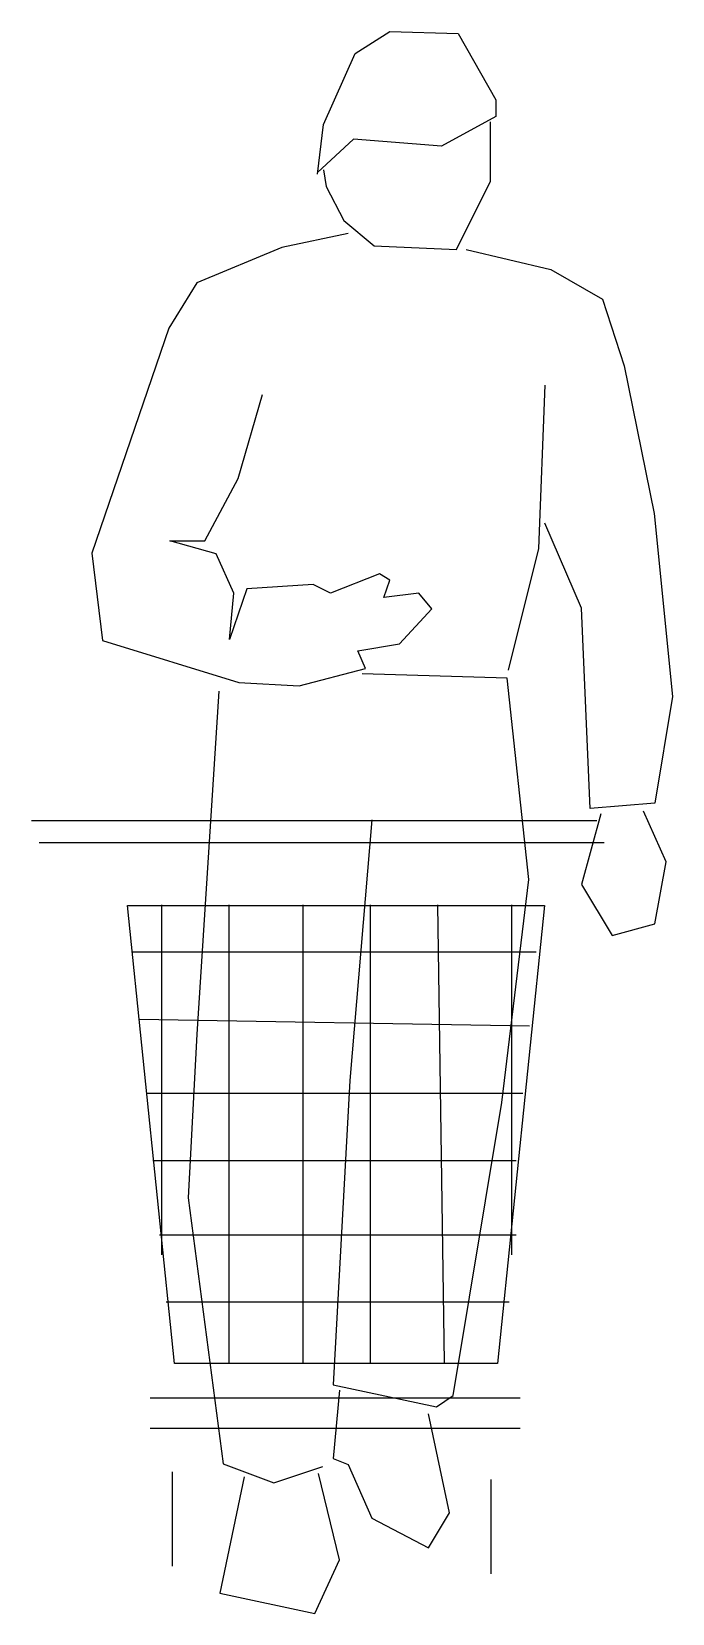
# Model space of a CAD drawing. Extents: x -593 to 70, y 5351 to 6986.
import ezdxf

# ---------------------------------------------------------------- set-up
doc = ezdxf.new("R2010")
doc.units = 0
doc.header["$LTSCALE"] = 1270
doc.header["$MEASUREMENT"] = 0
doc.layers.get('0').update_dxf_attribs({"linetype": 'CONTINUOUS'})

msp = doc.modelspace()

# ---------------------------------------------------------------- linework, layer by layer
at = {"linetype": 'CONTINUOUS'}
for p, q in [((-258.3, 6963.8), (-222.2, 6986.4)), ((-222.2, 6986.4), (-151.6, 6984.6)), ((-151.6, 6984.6), (-112.7, 6915.9)), ((-290.9, 6890.5), (-258.3, 6963.8)), ((-112.7, 6915.9), (-112.7, 6898.7)), ((-297.2, 6839), (-290.9, 6890.5)), ((-112.7, 6898.7), (-168.8, 6867.9)), ((-118.1, 6831.8), (-118.1, 6893.2)), ((-260.1, 6875.1), (-297.2, 6840.8)), ((-168.8, 6867.9), (-260.1, 6875.1)), ((-290.9, 6843.5), (-288.2, 6826.4)), ((-288.2, 6826.4), (-270.1, 6791.2)), ((-153.4, 6761.3), (-118.1, 6831.8)), ((-270.1, 6791.2), (-238.4, 6764.9)), ((-265.6, 6777.6), (-334.2, 6763.1)), ((-334.2, 6763.1), (-421.9, 6726.9)), ((-238.4, 6764.9), (-153.4, 6761.3)), ((-143.4, 6761.3), (-55.7, 6740.5)), ((-55.7, 6740.5), (-2.4, 6709.7)), ((-421.9, 6726.9), (-450.9, 6679.9)), ((-2.4, 6709.7), (20.2, 6641)), ((-450.9, 6679.9), (-530.5, 6447.4)), ((20.2, 6641), (51, 6488.2)), ((-379.4, 6524.4), (-354.1, 6611.2)), ((-62.1, 6621.1), (-68.4, 6452)), ((-413.8, 6460.1), (-379.4, 6524.4)), ((-24.1, 6390.5), (-62.1, 6478.2)), ((51, 6488.2), (70, 6299.1)), ((-449.9, 6460.1), (-413.8, 6460.1)), ((-402, 6446.6), (-449.9, 6460.1)), ((-530.5, 6447.4), (-519.6, 6357.1)), ((-383.9, 6405.9), (-402, 6446.6)), ((-68.4, 6452), (-100, 6326.3)), ((-370.4, 6410.4), (-388.4, 6357.9)), ((-301.6, 6414.9), (-370.4, 6410.4)), ((-283.7, 6405.9), (-301.6, 6414.9)), ((-233, 6425.8), (-283.7, 6405.9)), ((-222.2, 6419.4), (-233, 6425.8)), ((-228.4, 6401.3), (-222.2, 6419.4)), ((-388.4, 6357.9), (-383.9, 6405.9)), ((-192.3, 6405.9), (-228.4, 6401.3)), ((-178.8, 6389.6), (-192.3, 6405.9)), ((-212.2, 6353.4), (-178.8, 6389.6)), ((-15, 6183.4), (-24.1, 6390.5)), ((-519.6, 6357.1), (-378.5, 6313.6)), ((-255.6, 6346.2), (-212.2, 6353.4)), ((-247.5, 6328.1), (-255.6, 6346.2)), ((-316.1, 6310), (-247.5, 6328.1)), ((-378.5, 6313.6), (-316.1, 6310)), ((-101, 6318.2), (-251.1, 6322.7)), ((-78.4, 6110.1), (-101, 6318.2)), ((-399.3, 6304.6), (-421.9, 5950.1)), ((70, 6299.1), (51.9, 6188.8)), ((51.9, 6188.8), (-15, 6183.4)), ((63.6, 6128.2), (40.1, 6180.7)), ((-593, 6170.9), (-8.3, 6170.9)), ((-241.1, 6171.7), (-263.8, 5902.1)), ((-4.2, 6177.9), (-24.1, 6104.7)), ((-585.1, 6148.3), (-0.5, 6148.3)), ((51.9, 6064), (63.6, 6128.2)), ((-106.4, 5879.5), (-78.4, 6110.1)), ((-24.1, 6104.7), (7.6, 6052.2)), ((-493.8, 6083), (-62.3, 6083)), ((-445.1, 5609.7), (-493.8, 6083)), ((-458.1, 5722), (-458.1, 6083.9)), ((-388.5, 5610.6), (-388.5, 6083.9)), ((-312, 5610.6), (-312, 6083.9)), ((-242.4, 5610.6), (-242.4, 6083.9)), ((-165.8, 5610.6), (-172.8, 6083.9)), ((-62.3, 6083), (-111, 5609.7)), ((-96.2, 5722), (-96.2, 6083.9)), ((7.6, 6052.2), (51.9, 6064)), ((-488.6, 6035.2), (-71, 6035.2)), ((-481.6, 5965.6), (-77.9, 5958.6)), ((-421.9, 5950.1), (-431, 5780.9)), ((-474.6, 5889), (-84.9, 5889)), ((-263.8, 5902.1), (-280.9, 5587.4)), ((-157, 5576.5), (-106.4, 5879.5)), ((-467.7, 5819.4), (-91.8, 5819.4)), ((-431, 5780.9), (-394.8, 5506)), ((-460.7, 5742.8), (-91.8, 5742.8)), ((-453.8, 5673.2), (-98.8, 5673.2)), ((-111, 5609.7), (-445.1, 5609.7)), ((-280.9, 5587.4), (-174.2, 5564.7)), ((-274.6, 5582), (-280.9, 5511.4)), ((-174.2, 5564.7), (-157, 5576.5)), ((-470.3, 5574.1), (-87.5, 5574.1)), ((-160.7, 5455.3), (-182.3, 5557.5)), ((-470.3, 5542.7), (-87.5, 5542.7)), ((-280.9, 5511.4), (-265.6, 5505.1)), ((-447.7, 5497.5), (-447.7, 5400.1)), ((-394.8, 5506), (-342.3, 5486.1)), ((-342.3, 5486.1), (-291.8, 5503.2)), ((-274.6, 5406.5), (-296.3, 5496)), ((-265.6, 5505.1), (-241.1, 5449.9)), ((-373.1, 5492.4), (-398.4, 5372.1)), ((-117.9, 5489.7), (-117.9, 5392.2)), ((-241.1, 5449.9), (-182.3, 5419.2)), ((-182.3, 5419.2), (-160.7, 5455.3)), ((-299.9, 5351.3), (-274.6, 5406.5)), ((-398.4, 5372.1), (-299.9, 5351.3))]:
    msp.add_line(p, q, dxfattribs=at)

doc.saveas('drawing.dxf')
